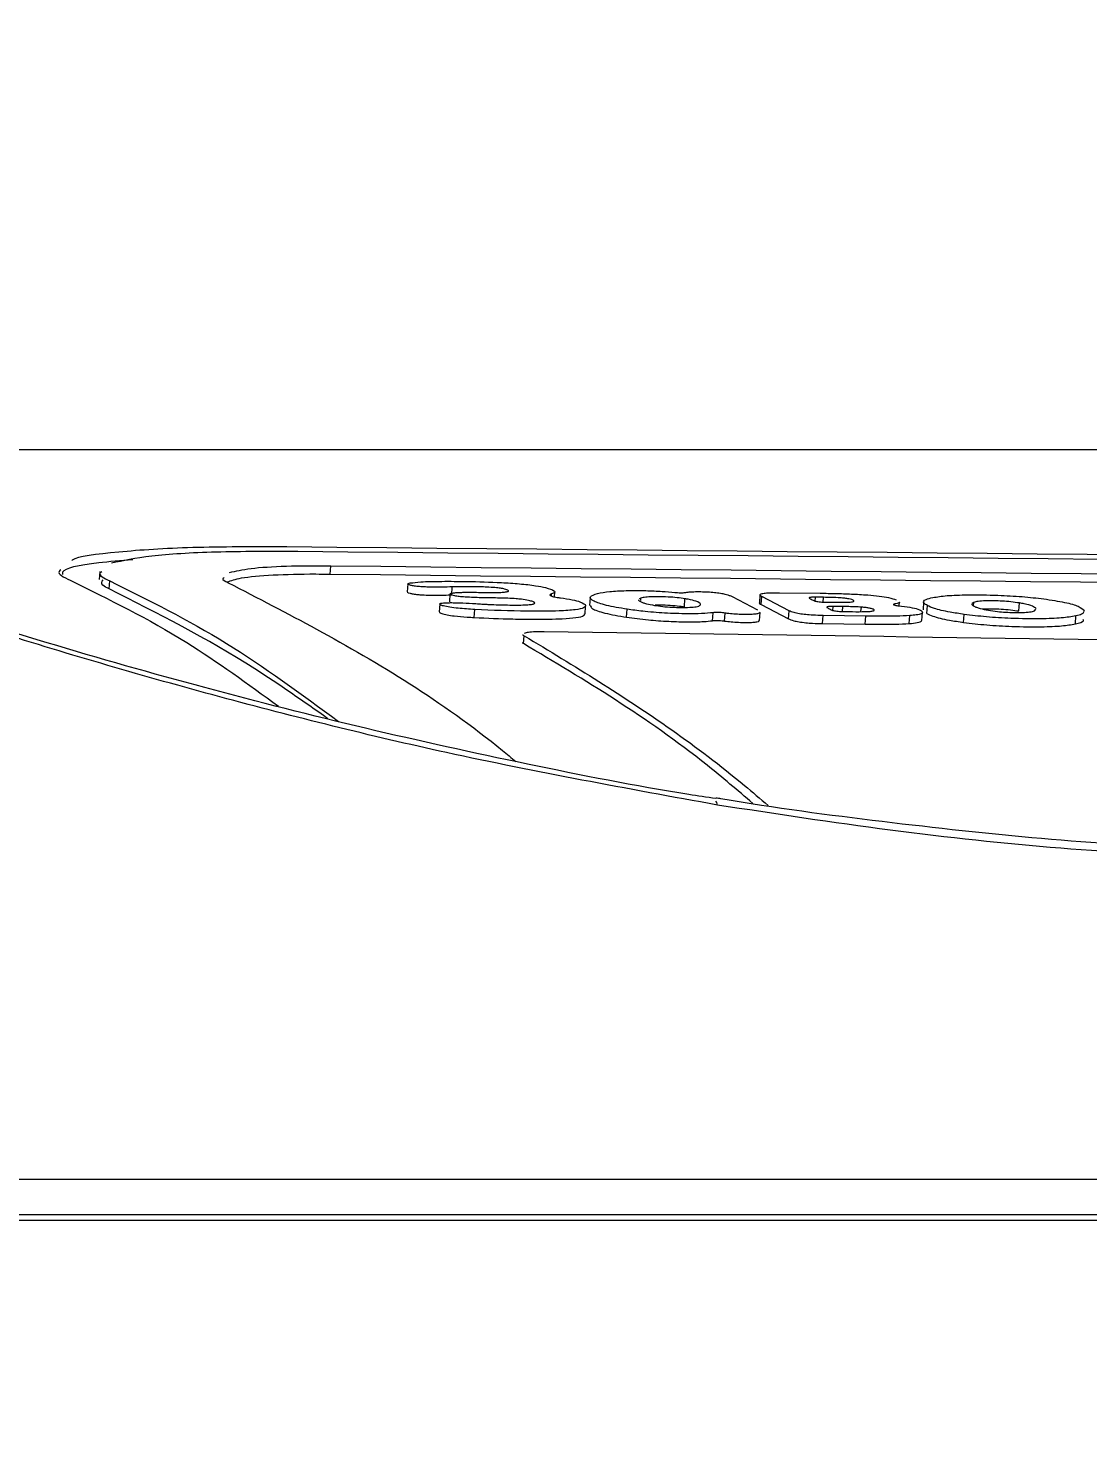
# Model space of a CAD drawing. Header units: millimetres. Extents: x -7735 to 7893, y -6545 to 6034.
# Drawn here: x 4673.47 to 4699.27, y 623.75 to 658.39 of the extents above; entities that cross this region are included whole.
import ezdxf

# ---------------------------------------------------------------- set-up
doc = ezdxf.new("R2010")
doc.units = ezdxf.units.MM
doc.layers.add('DIKOM_ОБЪЕКТ', color=7, linetype='Continuous')
doc.layers.add('DIKOM_РАЗМЕР_ОБЪЕКТА', color=7, linetype='Continuous')
doc.styles.add('style1', font='arial.ttf', dxfattribs={"width": 0.8})
doc.dimstyles.new('1-50', dxfattribs={"dimtxt": 300, "dimasz": 200, "dimexe": 100, "dimexo": 0, "dimgap": 100, "dimtad": 1, "dimtxsty": 'style1', "dimcen": 200, "dimclrd": 7, "dimclre": 7, "dimclrt": 7, "dimadec": 1, "dimazin": 2, "dimtfac": 1, "dimtmove": 0, "dimatfit": 2, "dimfxl": 0, "dimlwd": 25, "dimlwe": 18, "dimarcsym": 0})

# ---------------------------------------------------------------- blocks, each defined once
blk = doc.blocks.new('*D0')
at = {"layer": 'Defpoints', "color": 0, "transparency": 16777216}
for p in [(5893.216, 882.098), (-4595.736, 266.125), (5893.216, -5840.173)]:
    blk.add_point(p, dxfattribs=at)
at = {"layer": 'DIKOM_РАЗМЕР_ОБЪЕКТА', "color": 7, "lineweight": 18, "transparency": 16777216}
for p, q in [((5893.216, 882.098), (5893.216, -5940.173)), ((-4595.736, 266.125), (-4595.736, -5940.173))]:
    blk.add_line(p, q, dxfattribs=at)
at = {"layer": 'DIKOM_РАЗМЕР_ОБЪЕКТА', "color": 7, "lineweight": 25, "transparency": 16777216}
blk.add_line((-4395.736, -5840.173), (5693.216, -5840.173), dxfattribs=at)
at = {"layer": 'DIKOM_РАЗМЕР_ОБЪЕКТА', "color": 7, "transparency": 16777216}
for points in [[(-4395.736, -5806.84), (-4395.736, -5873.507), (-4595.736, -5840.173)], [(5693.216, -5806.84), (5693.216, -5873.507), (5893.216, -5840.173)]]:
    blk.add_solid(points, dxfattribs=at)
at = {"layer": 'DIKOM_РАЗМЕР_ОБЪЕКТА', "color": 7, "transparency": 16777216, "insert": (648.74, -5587.002), "char_height": 300, "attachment_point": 5, "style": 'style1'}
blk.add_mtext('10450', dxfattribs=at)

msp = doc.modelspace()

# ---------------------------------------------------------------- linework, layer by layer
at = {"layer": 'DIKOM_ОБЪЕКТ', "color": 7, "linetype": 'Continuous', "lineweight": 15}
for p, q in [((4898.899, 648.125), (4660.813, 648.125)), ((4675.206, 645.163), (4675.192, 644.967)), ((4680.822, 645.099), (4680.837, 645.294)), ((4675.433, 644.739), (4675.447, 644.934)), ((4682.707, 644.859), (4682.692, 644.664)), ((4683.779, 644.591), (4683.793, 644.786)), ((4683.736, 644.614), (4683.722, 644.42)), ((4686.206, 644.566), (4686.21, 644.616)), ((4686.281, 644.545), (4686.289, 644.66)), ((4687.152, 644.531), (4687.139, 644.336)), ((4688.386, 644.514), (4688.342, 644.493)), ((4688.382, 644.454), (4688.386, 644.514)), ((4689.447, 644.304), (4689.461, 644.498)), ((4690.608, 644.551), (4691.225, 644.227)), ((4691.288, 644.596), (4691.275, 644.402)), ((4691.321, 644.359), (4691.336, 644.553)), ((4691.998, 644.205), (4691.336, 644.553)), ((4691.767, 644.645), (4692.758, 644.633)), ((4692.631, 644.441), (4692.638, 644.536)), ((4692.839, 644.533), (4692.638, 644.536)), ((4692.831, 644.416), (4692.839, 644.533)), ((4692.871, 644.415), (4693.113, 644.412)), ((4694.679, 644.331), (4694.685, 644.417)), ((4695.275, 644.422), (4695.261, 644.228)), ((4683.49, 644.37), (4683.476, 644.176)), ((4684.329, 644.04), (4684.343, 644.235)), ((4687.028, 644.126), (4687.042, 644.321)), ((4688.04, 644.047), (4688.054, 644.242)), ((4690.132, 643.963), (4690.146, 644.158)), ((4690.424, 643.955), (4690.438, 644.149)), ((4691.276, 643.972), (4691.29, 644.167)), ((4691.321, 644.359), (4691.984, 644.011)), ((4691.984, 644.011), (4691.998, 644.205)), ((4692.811, 643.895), (4692.825, 644.089)), ((4693.864, 644.074), (4692.825, 644.089)), ((4693.061, 644.214), (4693.068, 644.312)), ((4693.31, 644.308), (4693.068, 644.312)), ((4693.301, 644.187), (4693.31, 644.308)), ((4693.301, 644.187), (4693.542, 644.184)), ((4693.749, 644.185), (4693.758, 644.293)), ((4693.85, 643.88), (4693.864, 644.074)), ((4694.568, 644.343), (4694.571, 644.371)), ((4694.924, 643.893), (4694.939, 644.088)), ((4695.233, 643.971), (4695.247, 644.165)), ((4695.352, 644.136), (4695.366, 644.331)), ((4696.25, 643.922), (4696.264, 644.117)), ((4696.496, 644.409), (4696.456, 644.386)), ((4696.491, 644.328), (4696.496, 644.409)), ((4697.597, 644.201), (4697.61, 644.395)), ((4697.977, 644.204), (4698.006, 644.244)), ((4698.972, 643.885), (4698.986, 644.08)), ((4692.811, 643.895), (4693.85, 643.88)), ((4685.526, 643.404), (4685.54, 643.598)), ((4658.591, 630.356), (4936.9, 630.356)), ((4936.899, 629.489), (4659.227, 629.489)), ((4936.899, 629.354), (4659.485, 629.354))]:
    msp.add_line(p, q, dxfattribs=at)
at = {"layer": 'DIKOM_ОБЪЕКТ', "color": 7, "linetype": 'Continuous', "lineweight": 15, "flags": 128}
msp.add_lwpolyline([(4690.254, 639.472), (4690.239, 639.538), (4690.217, 639.568), (4690.209, 639.57)], dxfattribs=at)
at = {"layer": 'DIKOM_ОБЪЕКТ', "color": 7, "linetype": 'Continuous', "lineweight": 15}
for points, knots in [([(4765.966, 267.127), (4765.959, 269.147), (4765.939, 275.006), (4765.781, 284.701), (4765.438, 296.2), (4764.931, 307.676), (4764.264, 319.121), (4763.433, 330.527), (4762.442, 341.883), (4761.291, 353.183), (4759.98, 364.418), (4758.512, 375.578), (4756.885, 386.657), (4755.103, 397.645), (4753.166, 408.534), (4751.076, 419.316), (4748.834, 429.983), (4746.442, 440.528), (4743.901, 450.941), (4741.214, 461.215), (4738.383, 471.343), (4735.41, 481.316), (4732.296, 491.128), (4729.044, 500.771), (4725.658, 510.239), (4722.138, 519.522), (4718.489, 528.615), (4714.711, 537.511), (4710.808, 546.203), (4706.784, 554.685), (4702.642, 562.95), (4698.383, 570.992), (4694.011, 578.805), (4689.531, 586.384), (4684.943, 593.721), (4680.254, 600.812), (4675.465, 607.651), (4670.58, 614.234), (4665.604, 620.555), (4660.539, 626.609), (4655.389, 632.392), (4650.159, 637.9), (4644.853, 643.127), (4639.473, 648.07), (4634.025, 652.726), (4628.512, 657.09), (4622.939, 661.16), (4617.31, 664.931), (4611.63, 668.406), (4605.901, 671.558), (4601.282, 673.896), (4598.561, 675.073), (4597.779, 675.412)], [0, 0, 0, 0, 0.010755, 0.031188, 0.051621, 0.072055, 0.092489, 0.112922, 0.133356, 0.15379, 0.174224, 0.194659, 0.215093, 0.235528, 0.255963, 0.276399, 0.296834, 0.317271, 0.337707, 0.358144, 0.378582, 0.399019, 0.419458, 0.439897, 0.460336, 0.480776, 0.501217, 0.521658, 0.5421, 0.562542, 0.582985, 0.603428, 0.623873, 0.644317, 0.664762, 0.685208, 0.705653, 0.726099, 0.746544, 0.76699, 0.787434, 0.807878, 0.828321, 0.848762, 0.8692, 0.889637, 0.91007, 0.930499, 0.950924, 0.971343, 0.991758, 1, 1, 1, 1]), ([(4690.254, 639.472), (4688.051, 639.872), (4683.989, 640.609), (4678.107, 642.077), (4672.681, 643.658), (4667.436, 645.426), (4662.441, 647.34), (4657.748, 649.357), (4653.394, 651.444), (4649.46, 653.561), (4645.929, 655.68), (4643.994, 657.058), (4643.028, 657.746)], [0, 0, 0, 0, 0.116682, 0.215081, 0.313794, 0.412202, 0.510057, 0.608224, 0.706086, 0.803955, 0.902132, 1, 1, 1, 1]), ([(4690.211, 639.628), (4689.992, 639.661), (4688.467, 639.894), (4685.613, 640.459), (4681.675, 641.321), (4677.763, 642.314), (4673.914, 643.408), (4670.173, 644.597), (4667.14, 645.641), (4665.415, 646.311), (4664.845, 646.531)], [0, 0, 0, 0, 0.025227, 0.175394, 0.326313, 0.477501, 0.628254, 0.778145, 0.926748, 1, 1, 1, 1]), ([(4674.306, 645.091), (4674.303, 645.112), (4674.284, 645.233), (4674.857, 645.365), (4675.719, 645.431), (4676.008, 645.453)], [0, 0, 0, 0, 0.12082, 0.705121, 1, 1, 1, 1]), ([(4679.763, 645.762), (4678.964, 645.763), (4677.365, 645.765), (4675.613, 645.643), (4674.636, 645.526), (4674.531, 645.433), (4674.529, 645.431)], [0, 0, 0, 0, 0.329634, 0.65925, 0.990977, 1, 1, 1, 1]), ([(4680.032, 645.648), (4679.344, 645.649), (4677.969, 645.65), (4676.341, 645.55), (4675.776, 645.425), (4675.492, 645.362)], [0, 0, 0, 0, 0.332643, 0.665288, 1, 1, 1, 1]), ([(4835.851, 645.749), (4809.82, 645.5), (4757.755, 645.003), (4705.762, 645.509), (4679.763, 645.762)], [0, 0, 0, 0, 0.4999606, 1, 1, 1, 1]), ([(4836.119, 645.636), (4810.088, 645.381), (4758.022, 644.872), (4706.03, 645.39), (4680.032, 645.648)], [0, 0, 0, 0, 0.499958, 1, 1, 1, 1]), ([(4674.261, 645.205), (4674.242, 645.192), (4674.135, 645.118), (4674.327, 645.025), (4674.484, 644.949)], [0, 0, 0, 0, 0.176603, 1, 1, 1, 1]), ([(4675.253, 645.158), (4675.236, 645.146), (4675.143, 645.081), (4675.31, 645), (4675.447, 644.934)], [0, 0, 0, 0, 0.177592, 1, 1, 1, 1]), ([(4680.837, 645.294), (4680.461, 645.294), (4679.711, 645.295), (4678.822, 645.236), (4678.514, 645.165), (4678.359, 645.129)], [0, 0, 0, 0, 0.332752, 0.665408, 1, 1, 1, 1]), ([(4836.924, 645.28), (4810.892, 645.008), (4758.824, 644.464), (4706.834, 645.017), (4680.837, 645.294)], [0, 0, 0, 0, 0.499953, 1, 1, 1, 1]), ([(4674.484, 644.949), (4675.433, 644.483), (4677.133, 643.649), (4678.816, 642.422), (4679.559, 641.88)], [0, 0, 0, 0, 0.558329, 1, 1, 1, 1]), ([(4675.433, 644.739), (4675.372, 644.769), (4675.214, 644.849), (4675.259, 644.918), (4675.287, 644.96)], [0, 0, 0, 0, 0.383419, 1, 1, 1, 1]), ([(4675.447, 644.934), (4676.396, 644.463), (4678.264, 643.536), (4680.114, 642.178), (4681.024, 641.509)], [0, 0, 0, 0, 0.507944, 1, 1, 1, 1]), ([(4678.229, 645.014), (4678.22, 645.007), (4678.169, 644.97), (4678.26, 644.926), (4678.335, 644.89)], [0, 0, 0, 0, 0.180313, 1, 1, 1, 1]), ([(4678.312, 644.908), (4678.407, 644.942), (4678.615, 645.017), (4679.389, 645.084), (4680.197, 645.105), (4680.702, 645.1), (4680.822, 645.099)], [0, 0, 0, 0, 0.2678516, 0.5863646, 0.9018913, 1, 1, 1, 1]), ([(4678.335, 644.89), (4679.053, 644.518), (4681.288, 643.359), (4683.63, 641.955), (4685.233, 640.623), (4685.341, 640.533)], [0, 0, 0, 0, 0.3061537, 0.953441, 1, 1, 1, 1]), ([(4680.822, 645.099), (4706.815, 644.822), (4758.805, 644.269), (4810.873, 644.813), (4836.91, 645.085)], [0, 0, 0, 0, 0.499954, 1, 1, 1, 1]), ([(4683.793, 644.786), (4683.709, 644.784), (4683.525, 644.78), (4683.278, 644.78), (4683.065, 644.788), (4682.927, 644.799), (4682.813, 644.816), (4682.743, 644.835), (4682.698, 644.854), (4682.715, 644.871), (4682.753, 644.879), (4682.771, 644.883)], [0, 0, 0, 0, 0.18064, 0.393359, 0.481695, 0.571199, 0.649968, 0.741292, 0.836981, 0.922049, 1, 1, 1, 1]), ([(4682.771, 644.883), (4682.85, 644.892), (4683.046, 644.916), (4683.55, 644.925), (4684.209, 644.92), (4684.858, 644.903), (4685.438, 644.865), (4685.822, 644.821), (4686.117, 644.761), (4686.27, 644.702), (4686.307, 644.648), (4686.239, 644.625), (4686.21, 644.616)], [0, 0, 0, 0, 0.081416, 0.201592, 0.332228, 0.501047, 0.590035, 0.679903, 0.756763, 0.870492, 0.943303, 1, 1, 1, 1]), ([(4685.039, 644.659), (4685.074, 644.663), (4685.137, 644.669), (4685.174, 644.686), (4685.158, 644.707), (4685.092, 644.731), (4684.972, 644.754), (4684.821, 644.771), (4684.645, 644.782), (4684.464, 644.788), (4684.169, 644.794), (4683.956, 644.79), (4683.793, 644.786)], [0, 0, 0, 0, 0.078698, 0.14411, 0.209415, 0.322731, 0.395582, 0.468757, 0.563485, 0.647387, 0.731324, 1, 1, 1, 1]), ([(4680.764, 641.575), (4680.171, 641.993), (4678.402, 643.239), (4676.618, 644.14), (4675.433, 644.739)], [0, 0, 0, 0, 0.335338, 1, 1, 1, 1]), ([(4682.699, 644.663), (4682.698, 644.661), (4682.694, 644.651), (4682.749, 644.633), (4682.836, 644.615), (4682.944, 644.602), (4683.089, 644.591), (4683.355, 644.582), (4683.586, 644.587), (4683.751, 644.591), (4683.779, 644.591)], [0, 0, 0, 0, 0.0460237, 0.180479, 0.2709825, 0.3622212, 0.4427903, 0.5864767, 0.9304965, 1, 1, 1, 1]), ([(4685.033, 644.514), (4684.971, 644.515), (4684.849, 644.517), (4684.612, 644.521), (4684.366, 644.525), (4684.123, 644.537), (4683.964, 644.551), (4683.852, 644.568), (4683.773, 644.587), (4683.73, 644.607), (4683.741, 644.626), (4683.789, 644.637), (4683.835, 644.643), (4683.854, 644.645)], [0, 0, 0, 0, 0.099837, 0.199041, 0.390592, 0.5005, 0.581131, 0.649447, 0.717909, 0.810634, 0.881262, 0.951669, 1, 1, 1, 1]), ([(4683.854, 644.645), (4683.884, 644.647), (4683.943, 644.652), (4684.066, 644.656), (4684.161, 644.656), (4684.216, 644.656)], [0, 0, 0, 0, 0.296148, 0.590674, 1, 1, 1, 1]), ([(4684.216, 644.656), (4684.272, 644.656), (4684.385, 644.655), (4684.572, 644.652), (4684.777, 644.649), (4684.941, 644.652), (4685.018, 644.657), (4685.039, 644.659)], [0, 0, 0, 0, 0.1967998, 0.3926038, 0.645974, 0.9012857, 1, 1, 1, 1]), ([(4686.427, 644.52), (4686.529, 644.505), (4686.733, 644.476), (4686.96, 644.411), (4687.063, 644.341), (4687.021, 644.273), (4686.797, 644.225), (4686.323, 644.194), (4685.489, 644.188), (4684.77, 644.217), (4684.343, 644.235)], [0, 0, 0, 0, 0.074725, 0.149345, 0.278809, 0.371792, 0.465329, 0.57025, 0.744705, 1, 1, 1, 1]), ([(4684.693, 644.359), (4684.769, 644.356), (4684.921, 644.35), (4685.216, 644.345), (4685.497, 644.343), (4685.705, 644.356), (4685.789, 644.373), (4685.81, 644.398), (4685.768, 644.426), (4685.657, 644.458), (4685.538, 644.475), (4685.476, 644.484)], [0, 0, 0, 0, 0.107709, 0.215218, 0.431737, 0.517182, 0.603352, 0.679759, 0.797621, 0.893689, 1, 1, 1, 1]), ([(4685.476, 644.484), (4685.435, 644.488), (4685.331, 644.5), (4685.175, 644.509), (4685.07, 644.512), (4685.033, 644.514)], [0, 0, 0, 0, 0.300164, 0.751486, 1, 1, 1, 1]), ([(4686.21, 644.616), (4686.196, 644.611), (4686.162, 644.6), (4686.165, 644.579), (4686.227, 644.555), (4686.323, 644.534), (4686.4, 644.524), (4686.427, 644.52)], [0, 0, 0, 0, 0.168512, 0.402459, 0.637307, 0.871833, 1, 1, 1, 1]), ([(4688.054, 644.242), (4687.872, 644.273), (4687.508, 644.336), (4687.213, 644.442), (4687.095, 644.547), (4687.254, 644.602), (4687.332, 644.628)], [0, 0, 0, 0, 0.242866, 0.485402, 0.749305, 1, 1, 1, 1]), ([(4687.332, 644.628), (4687.421, 644.645), (4687.588, 644.678), (4688.019, 644.7), (4688.465, 644.699), (4688.884, 644.683), (4689.112, 644.662), (4689.214, 644.653)], [0, 0, 0, 0, 0.247553, 0.469432, 0.690549, 0.86099, 1, 1, 1, 1]), ([(4688.333, 644.475), (4688.332, 644.474), (4688.324, 644.459), (4688.352, 644.443), (4688.378, 644.429)], [0, 0, 0, 0, 0.089436, 1, 1, 1, 1]), ([(4688.378, 644.429), (4688.397, 644.42), (4688.434, 644.402), (4688.536, 644.371), (4688.649, 644.35), (4688.718, 644.337)], [0, 0, 0, 0, 0.278933, 0.558307, 1, 1, 1, 1]), ([(4689.461, 644.498), (4689.4, 644.507), (4689.277, 644.525), (4689.041, 644.542), (4688.799, 644.548), (4688.581, 644.544), (4688.448, 644.53), (4688.403, 644.518), (4688.386, 644.514)], [0, 0, 0, 0, 0.1713965, 0.3436498, 0.532669, 0.7252552, 0.8972217, 1, 1, 1, 1]), ([(4689.214, 644.653), (4689.236, 644.651), (4689.281, 644.647), (4689.352, 644.644), (4689.417, 644.645), (4689.46, 644.648), (4689.478, 644.651), (4689.484, 644.652)], [0, 0, 0, 0, 0.222196, 0.444417, 0.667235, 0.889517, 1, 1, 1, 1]), ([(4689.799, 644.321), (4689.822, 644.337), (4689.873, 644.372), (4689.762, 644.43), (4689.601, 644.474), (4689.488, 644.494), (4689.461, 644.498)], [0, 0, 0, 0, 0.284724, 0.651964, 0.914249, 1, 1, 1, 1]), ([(4689.484, 644.652), (4689.519, 644.657), (4689.588, 644.668), (4689.754, 644.673), (4689.929, 644.67), (4690.1, 644.662), (4690.262, 644.645), (4690.423, 644.618), (4690.535, 644.585), (4690.587, 644.561), (4690.608, 644.551)], [0, 0, 0, 0, 0.120142, 0.240775, 0.352298, 0.452975, 0.554309, 0.668876, 0.86041, 1, 1, 1, 1]), ([(4691.336, 644.553), (4691.311, 644.569), (4691.273, 644.593), (4691.31, 644.622), (4691.403, 644.638), (4691.56, 644.647), (4691.69, 644.646), (4691.767, 644.645)], [0, 0, 0, 0, 0.299507, 0.468122, 0.638368, 0.786542, 1, 1, 1, 1]), ([(4692.638, 644.536), (4692.616, 644.536), (4692.572, 644.536), (4692.521, 644.532), (4692.49, 644.525), (4692.48, 644.517), (4692.489, 644.512), (4692.492, 644.51)], [0, 0, 0, 0, 0.211173, 0.4248978, 0.6382406, 0.8536281, 1, 1, 1, 1]), ([(4692.492, 644.51), (4692.522, 644.494), (4692.562, 644.474), (4692.602, 644.453), (4692.613, 644.447)], [0, 0, 0, 0, 0.743494, 1, 1, 1, 1]), ([(4692.613, 644.447), (4692.613, 644.447), (4692.621, 644.443), (4692.643, 644.436), (4692.696, 644.427), (4692.761, 644.42), (4692.823, 644.416), (4692.858, 644.416), (4692.871, 644.415)], [0, 0, 0, 0, 0.018801, 0.235854, 0.452685, 0.668781, 0.882357, 1, 1, 1, 1]), ([(4692.758, 644.633), (4692.883, 644.631), (4693.132, 644.626), (4693.521, 644.616), (4693.781, 644.599), (4693.913, 644.59)], [0, 0, 0, 0, 0.3304, 0.659805, 1, 1, 1, 1]), ([(4693.483, 644.417), (4693.506, 644.419), (4693.552, 644.424), (4693.574, 644.436), (4693.576, 644.453), (4693.542, 644.473), (4693.459, 644.494), (4693.358, 644.509), (4693.212, 644.522), (4693.034, 644.53), (4692.902, 644.532), (4692.839, 644.533)], [0, 0, 0, 0, 0.083909, 0.167753, 0.228471, 0.395116, 0.493492, 0.592465, 0.683137, 0.846727, 1, 1, 1, 1]), ([(4693.113, 644.412), (4693.157, 644.412), (4693.244, 644.411), (4693.373, 644.411), (4693.446, 644.415), (4693.483, 644.417)], [0, 0, 0, 0, 0.334803, 0.6618213, 1, 1, 1, 1]), ([(4693.913, 644.59), (4694.01, 644.582), (4694.203, 644.564), (4694.457, 644.522), (4694.552, 644.489), (4694.606, 644.471)], [0, 0, 0, 0, 0.301292, 0.603577, 1, 1, 1, 1]), ([(4694.679, 644.417), (4694.681, 644.416), (4694.7, 644.403), (4694.65, 644.387), (4694.59, 644.375), (4694.571, 644.371)], [0, 0, 0, 0, 0.0655632, 0.6965484, 1, 1, 1, 1]), ([(4695.366, 644.331), (4695.334, 644.351), (4695.249, 644.404), (4695.283, 644.474), (4695.438, 644.513), (4695.497, 644.528)], [0, 0, 0, 0, 0.2725, 0.718593, 1, 1, 1, 1]), ([(4695.497, 644.528), (4695.604, 644.545), (4695.819, 644.579), (4696.386, 644.598), (4697.023, 644.589), (4697.682, 644.555), (4698.029, 644.515), (4698.2, 644.495)], [0, 0, 0, 0, 0.192257, 0.384882, 0.628432, 0.81664, 1, 1, 1, 1]), ([(4697.61, 644.395), (4697.542, 644.405), (4697.418, 644.424), (4697.195, 644.442), (4696.981, 644.449), (4696.771, 644.448), (4696.589, 644.435), (4696.528, 644.418), (4696.496, 644.409)], [0, 0, 0, 0, 0.185153, 0.334186, 0.483158, 0.644494, 0.818731, 1, 1, 1, 1]), ([(4698.2, 644.495), (4698.381, 644.467), (4698.744, 644.413), (4699.081, 644.311), (4699.154, 644.244), (4699.193, 644.209)], [0, 0, 0, 0, 0.323978, 0.647436, 1, 1, 1, 1]), ([(4683.481, 644.175), (4683.48, 644.173), (4683.472, 644.161), (4683.53, 644.137), (4683.655, 644.105), (4683.872, 644.075), (4684.104, 644.054), (4684.271, 644.044), (4684.329, 644.04)], [0, 0, 0, 0, 0.040638, 0.227839, 0.418451, 0.589332, 0.855806, 1, 1, 1, 1]), ([(4684.343, 644.235), (4684.205, 644.244), (4683.99, 644.258), (4683.727, 644.29), (4683.575, 644.321), (4683.503, 644.349), (4683.483, 644.372), (4683.51, 644.388), (4683.582, 644.398), (4683.689, 644.403), (4683.824, 644.403), (4684.02, 644.4), (4684.181, 644.391), (4684.285, 644.385)], [0, 0, 0, 0, 0.184134, 0.287867, 0.39238, 0.48501, 0.557902, 0.611429, 0.665298, 0.730064, 0.785448, 0.86087, 1, 1, 1, 1]), ([(4684.285, 644.385), (4684.34, 644.381), (4684.435, 644.375), (4684.571, 644.366), (4684.652, 644.361), (4684.693, 644.359)], [0, 0, 0, 0, 0.401464, 0.700648, 1, 1, 1, 1]), ([(4684.329, 644.04), (4684.644, 644.026), (4685.139, 644.004), (4685.861, 643.997), (4686.411, 644.003), (4686.823, 644.037), (4687.009, 644.079), (4687.014, 644.114), (4687.016, 644.127)], [0, 0, 0, 0, 0.2672512, 0.4196132, 0.6430466, 0.7774072, 0.9128488, 1, 1, 1, 1]), ([(4687.156, 644.335), (4687.164, 644.309), (4687.183, 644.25), (4687.47, 644.147), (4687.85, 644.08), (4688.04, 644.047)], [0, 0, 0, 0, 0.279997, 0.639682, 1, 1, 1, 1]), ([(4690.146, 644.158), (4690.059, 644.149), (4689.885, 644.132), (4689.468, 644.129), (4688.97, 644.144), (4688.452, 644.187), (4688.176, 644.225), (4688.054, 644.242)], [0, 0, 0, 0, 0.168206, 0.335952, 0.575711, 0.811396, 1, 1, 1, 1]), ([(4688.718, 644.337), (4688.782, 644.327), (4688.911, 644.309), (4689.142, 644.292), (4689.371, 644.285), (4689.584, 644.287), (4689.732, 644.302), (4689.78, 644.315), (4689.799, 644.321)], [0, 0, 0, 0, 0.177557, 0.356407, 0.512065, 0.700401, 0.876422, 1, 1, 1, 1]), ([(4688.738, 644.351), (4688.776, 644.351), (4688.892, 644.352), (4689.101, 644.343), (4689.307, 644.324), (4689.408, 644.31), (4689.447, 644.304)], [0, 0, 0, 0, 0.166449, 0.496823, 0.805964, 1, 1, 1, 1]), ([(4690.438, 644.149), (4690.417, 644.152), (4690.377, 644.157), (4690.305, 644.162), (4690.235, 644.164), (4690.181, 644.162), (4690.156, 644.159), (4690.146, 644.158)], [0, 0, 0, 0, 0.213759, 0.427775, 0.642647, 0.855802, 1, 1, 1, 1]), ([(4691.278, 644.168), (4691.282, 644.164), (4691.295, 644.153), (4691.254, 644.136), (4691.17, 644.12), (4691.019, 644.113), (4690.843, 644.115), (4690.651, 644.124), (4690.52, 644.138), (4690.455, 644.147), (4690.438, 644.149)], [0, 0, 0, 0, 0.058095, 0.204116, 0.351353, 0.480573, 0.658944, 0.803881, 0.949191, 1, 1, 1, 1]), ([(4691.276, 644.401), (4691.275, 644.401), (4691.258, 644.389), (4691.29, 644.374), (4691.321, 644.359)], [0, 0, 0, 0, 0.019214, 1, 1, 1, 1]), ([(4692.825, 644.089), (4692.742, 644.091), (4692.602, 644.094), (4692.399, 644.11), (4692.235, 644.131), (4692.087, 644.165), (4692.031, 644.19), (4691.998, 644.205)], [0, 0, 0, 0, 0.2222909, 0.3768364, 0.5319644, 0.7179789, 1, 1, 1, 1]), ([(4693.068, 644.312), (4693.046, 644.312), (4693.002, 644.312), (4692.951, 644.307), (4692.919, 644.3), (4692.91, 644.292), (4692.918, 644.287), (4692.922, 644.285)], [0, 0, 0, 0, 0.2123452, 0.4249215, 0.638836, 0.8541528, 1, 1, 1, 1]), ([(4692.922, 644.285), (4692.935, 644.278), (4692.975, 644.256), (4693.015, 644.235), (4693.042, 644.22)], [0, 0, 0, 0, 0.325319, 1, 1, 1, 1]), ([(4693.042, 644.22), (4693.043, 644.22), (4693.049, 644.216), (4693.073, 644.209), (4693.125, 644.2), (4693.191, 644.192), (4693.252, 644.188), (4693.288, 644.187), (4693.301, 644.187)], [0, 0, 0, 0, 0.018227, 0.2356573, 0.4513629, 0.6674332, 0.8809792, 1, 1, 1, 1]), ([(4693.758, 644.293), (4693.705, 644.296), (4693.602, 644.302), (4693.453, 644.306), (4693.358, 644.308), (4693.31, 644.308)], [0, 0, 0, 0, 0.348767, 0.673286, 1, 1, 1, 1]), ([(4693.542, 644.184), (4693.651, 644.183), (4693.806, 644.182), (4693.975, 644.19), (4694.057, 644.202), (4694.082, 644.22), (4694.054, 644.241), (4693.994, 644.262), (4693.9, 644.279), (4693.818, 644.289), (4693.769, 644.292), (4693.758, 644.293)], [0, 0, 0, 0, 0.252497, 0.360363, 0.4695, 0.564714, 0.67939, 0.802689, 0.888032, 0.973349, 1, 1, 1, 1]), ([(4694.939, 644.088), (4694.832, 644.082), (4694.619, 644.071), (4694.246, 644.07), (4693.992, 644.073), (4693.864, 644.074)], [0, 0, 0, 0, 0.332804, 0.664147, 1, 1, 1, 1]), ([(4694.571, 644.371), (4694.562, 644.369), (4694.543, 644.365), (4694.536, 644.357), (4694.552, 644.347), (4694.591, 644.337), (4694.634, 644.33), (4694.661, 644.327), (4694.666, 644.326)], [0, 0, 0, 0, 0.153681, 0.351661, 0.550322, 0.749739, 0.948218, 1, 1, 1, 1]), ([(4694.666, 644.326), (4694.762, 644.315), (4694.955, 644.292), (4695.165, 644.242), (4695.254, 644.188), (4695.248, 644.137), (4695.117, 644.103), (4694.993, 644.092), (4694.939, 644.088)], [0, 0, 0, 0, 0.162084, 0.3255, 0.522157, 0.732925, 0.883467, 1, 1, 1, 1]), ([(4695.352, 644.136), (4695.396, 644.116), (4695.514, 644.062), (4695.82, 643.986), (4696.131, 643.94), (4696.25, 643.922)], [0, 0, 0, 0, 0.274251, 0.721581, 1, 1, 1, 1]), ([(4696.264, 644.117), (4696.146, 644.134), (4695.849, 644.179), (4695.537, 644.254), (4695.417, 644.308), (4695.366, 644.331)], [0, 0, 0, 0, 0.274978, 0.694583, 1, 1, 1, 1]), ([(4698.986, 644.08), (4698.878, 644.062), (4698.662, 644.025), (4698.095, 644.004), (4697.457, 644.013), (4696.794, 644.052), (4696.44, 644.095), (4696.264, 644.117)], [0, 0, 0, 0, 0.192166, 0.38458, 0.623505, 0.813347, 1, 1, 1, 1]), ([(4696.454, 644.371), (4696.452, 644.368), (4696.446, 644.351), (4696.478, 644.333), (4696.504, 644.318)], [0, 0, 0, 0, 0.1977207, 1, 1, 1, 1]), ([(4696.504, 644.318), (4696.523, 644.309), (4696.562, 644.29), (4696.667, 644.256), (4696.783, 644.233), (4696.856, 644.219)], [0, 0, 0, 0, 0.273053, 0.546026, 1, 1, 1, 1]), ([(4696.718, 644.249), (4696.727, 644.249), (4696.785, 644.254), (4696.941, 644.254), (4697.163, 644.248), (4697.403, 644.229), (4697.531, 644.21), (4697.597, 644.201)], [0, 0, 0, 0, 0.040056, 0.258581, 0.49854, 0.742659, 1, 1, 1, 1]), ([(4696.856, 644.219), (4696.925, 644.208), (4697.047, 644.188), (4697.271, 644.17), (4697.483, 644.161), (4697.692, 644.162), (4697.882, 644.175), (4697.943, 644.194), (4697.977, 644.204)], [0, 0, 0, 0, 0.1853699, 0.3316097, 0.4775481, 0.6334764, 0.8014699, 1, 1, 1, 1]), ([(4698.017, 644.259), (4697.994, 644.279), (4697.95, 644.317), (4697.785, 644.364), (4697.651, 644.388), (4697.61, 644.395)], [0, 0, 0, 0, 0.428535, 0.828782, 1, 1, 1, 1]), ([(4699.177, 644.189), (4699.172, 644.166), (4699.164, 644.125), (4699.039, 644.093), (4698.986, 644.08)], [0, 0, 0, 0, 0.580914, 1, 1, 1, 1]), ([(4688.04, 644.047), (4688.211, 644.024), (4688.524, 643.982), (4689.068, 643.945), (4689.532, 643.933), (4689.907, 643.939), (4690.064, 643.956), (4690.132, 643.963)], [0, 0, 0, 0, 0.2574257, 0.4727263, 0.6876095, 0.8648072, 1, 1, 1, 1]), ([(4690.132, 643.963), (4690.134, 643.964), (4690.151, 643.966), (4690.191, 643.968), (4690.258, 643.969), (4690.329, 643.965), (4690.386, 643.96), (4690.415, 643.956), (4690.424, 643.955)], [0, 0, 0, 0, 0.042815, 0.257094, 0.471633, 0.685532, 0.898322, 1, 1, 1, 1]), ([(4690.424, 643.955), (4690.476, 643.948), (4690.58, 643.934), (4690.776, 643.922), (4690.959, 643.918), (4691.119, 643.923), (4691.224, 643.936), (4691.274, 643.954), (4691.268, 643.968), (4691.265, 643.973)], [0, 0, 0, 0, 0.149271, 0.299129, 0.475946, 0.61325, 0.751031, 0.904556, 1, 1, 1, 1]), ([(4691.984, 644.011), (4692.02, 643.994), (4692.076, 643.969), (4692.232, 643.935), (4692.395, 643.914), (4692.597, 643.899), (4692.732, 643.896), (4692.811, 643.895)], [0, 0, 0, 0, 0.30083, 0.469413, 0.639678, 0.787169, 1, 1, 1, 1]), ([(4693.85, 643.88), (4693.976, 643.878), (4694.227, 643.876), (4694.6, 643.877), (4694.815, 643.888), (4694.924, 643.893)], [0, 0, 0, 0, 0.3292146, 0.6598412, 1, 1, 1, 1]), ([(4694.924, 643.893), (4694.996, 643.9), (4695.138, 643.914), (4695.232, 643.944), (4695.221, 643.965), (4695.218, 643.972)], [0, 0, 0, 0, 0.407124, 0.815579, 1, 1, 1, 1]), ([(4696.25, 643.922), (4696.433, 643.9), (4696.8, 643.856), (4697.477, 643.818), (4698.114, 643.81), (4698.663, 643.833), (4698.87, 643.868), (4698.972, 643.885)], [0, 0, 0, 0, 0.19405, 0.388687, 0.627039, 0.817317, 1, 1, 1, 1]), ([(4698.972, 643.885), (4699.066, 643.91), (4699.19, 643.942), (4699.166, 643.984), (4699.16, 643.995)], [0, 0, 0, 0, 0.753706, 1, 1, 1, 1]), ([(4685.526, 643.404), (4685.524, 643.405), (4685.507, 643.415), (4685.508, 643.424), (4685.509, 643.433)], [0, 0, 0, 0, 0.115684, 1, 1, 1, 1]), ([(4685.52, 643.627), (4685.518, 643.625), (4685.509, 643.617), (4685.526, 643.606), (4685.54, 643.598)], [0, 0, 0, 0, 0.191451, 1, 1, 1, 1]), ([(4691.114, 639.514), (4690.743, 639.829), (4688.895, 641.401), (4687.023, 642.514), (4685.526, 643.404)], [0, 0, 0, 0, 0.2006849, 1, 1, 1, 1]), ([(4685.54, 643.598), (4686.148, 643.232), (4687.945, 642.147), (4689.929, 640.798), (4691.294, 639.625), (4691.485, 639.462)], [0, 0, 0, 0, 0.305364, 0.902935, 1, 1, 1, 1]), ([(4686.028, 643.694), (4685.955, 643.694), (4685.809, 643.694), (4685.635, 643.68), (4685.575, 643.662), (4685.545, 643.654)], [0, 0, 0, 0, 0.33283, 0.665633, 1, 1, 1, 1]), ([(4837.546, 643.672), (4824.909, 643.492), (4799.634, 643.132), (4761.744, 642.985), (4723.872, 643.144), (4698.643, 643.511), (4686.028, 643.694)], [0, 0, 0, 0, 0.249967, 0.49993, 0.749966, 1, 1, 1, 1]), ([(4706.233, 638.277), (4706.037, 638.275), (4704.65, 638.259), (4701.953, 638.375), (4698.159, 638.627), (4694.272, 639.055), (4691.615, 639.401), (4690.259, 639.637), (4690.22, 639.644)], [0, 0, 0, 0, 0.039145, 0.276067, 0.514382, 0.753527, 0.992948, 1, 1, 1, 1]), ([(4706.448, 638.077), (4703.862, 638.142), (4699.945, 638.241), (4694.466, 638.828), (4691.658, 639.258), (4690.254, 639.472)], [0, 0, 0, 0, 0.492758, 0.746376, 1, 1, 1, 1]), ([(4659.485, 629.354), (4661.513, 627.016), (4667.017, 620.672), (4675.714, 609.372), (4685.449, 595.203), (4694.771, 579.964), (4703.645, 563.748), (4712.027, 546.623), (4719.886, 528.637), (4727.198, 509.801), (4733.963, 490.165), (4740.163, 469.796), (4745.772, 448.79), (4750.761, 427.245), (4755.111, 405.221), (4758.8, 382.748), (4761.836, 359.872), (4764.214, 336.666), (4765.926, 313.24), (4766.961, 289.702), (4767.311, 266.125), (4766.961, 242.548), (4765.926, 219.01), (4764.214, 195.584), (4761.836, 172.378), (4758.8, 149.501), (4755.111, 127.028), (4750.761, 105.005), (4745.772, 83.46), (4740.163, 62.454), (4733.962, 42.085), (4727.198, 22.448), (4720.225, 4.494), (4713.136, -11.884), (4706.016, -26.803), (4698.516, -41.064), (4690.67, -54.605), (4682.551, -67.311), (4674.179, -79.147), (4666.49, -89.03), (4661.513, -94.766), (4659.485, -97.103)], [0, 0, 0, 0, 0.015653, 0.042491, 0.069412, 0.096377, 0.123342, 0.150264, 0.177101, 0.203938, 0.23086, 0.257824, 0.284789, 0.311711, 0.338548, 0.365385, 0.392306, 0.419271, 0.446235, 0.473156, 0.499993, 0.52683, 0.553752, 0.580716, 0.607681, 0.634603, 0.66144, 0.688277, 0.715198, 0.742163, 0.769127, 0.796049, 0.822886, 0.845964, 0.869165, 0.892393, 0.915621, 0.938822, 0.961584, 0.984347, 1, 1, 1, 1])]:
    msp.add_open_spline(points, degree=3, knots=knots, dxfattribs=at)

# ---------------------------------------------------------------- dimensions: what is measured, and where the dimension line sits
at = {"layer": 'DIKOM_РАЗМЕР_ОБЪЕКТА'}
dim = msp.add_linear_dim(base=(5893.216, -5840.173), p1=(-4595.736, 266.125), p2=(5893.216, 882.098), text='10450', dimstyle='1-50', dxfattribs=at)
dim.commit()
dim.dimension.update_dxf_attribs({"geometry": '*D0', "text_midpoint": (648.74, -5840.173), "dimtype": 160})

doc.saveas('drawing.dxf')
